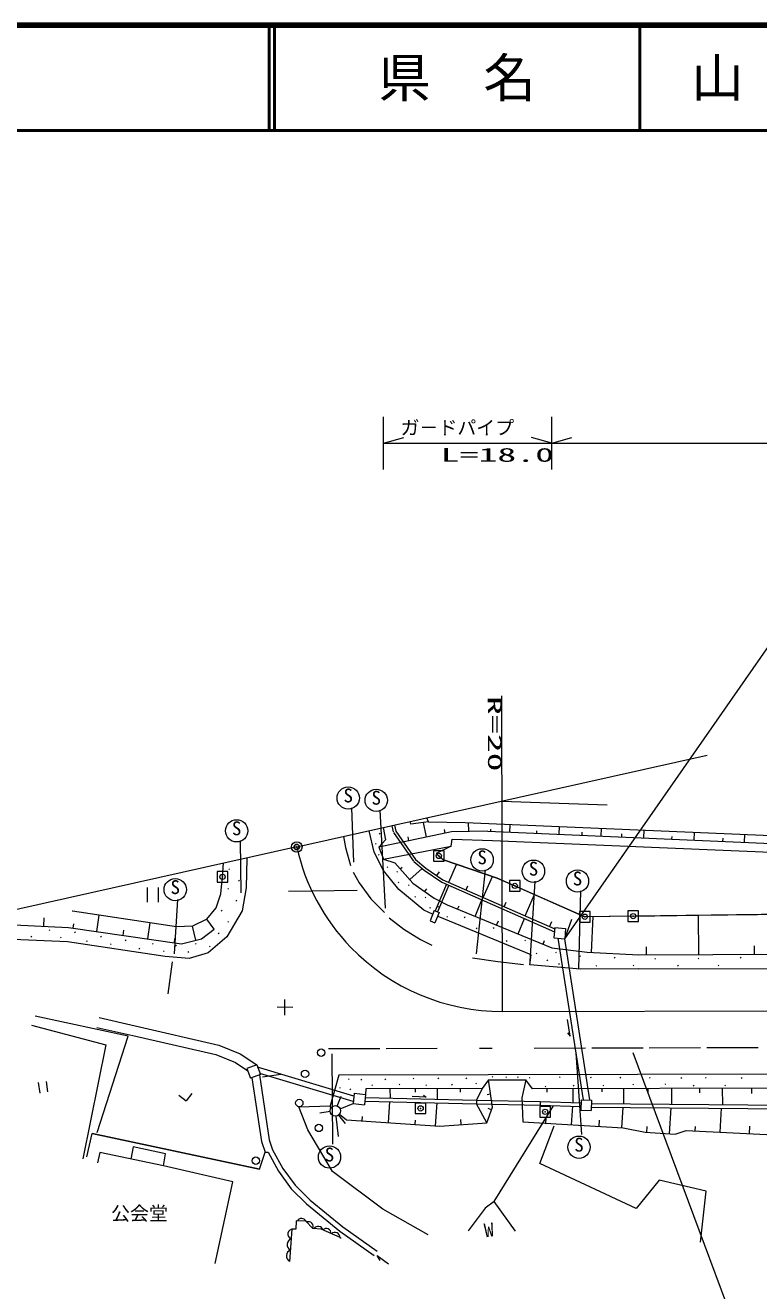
# Model space of a CAD drawing. Units: millimetres, scale not verified. Extents: x 40000 to 680000, y 20000 to 380000.
# Drawn here: x 274558 to 344313, y 259636 to 380000 of the extents above; entities that cross this region are included whole.
import ezdxf
from ezdxf.enums import TextEntityAlignment as Align

# ---------------------------------------------------------------- set-up
doc = ezdxf.new("R2010")
doc.units = ezdxf.units.MM
doc.header["$LTSCALE"] = 1000
doc.header["$PDMODE"] = 32
doc.header["$PDSIZE"] = 500
for name, color, linetype, lineweight in [('M-BGD-RSTR', 7, 'Continuous', 13), ('M-TTL', 2, 'Continuous', 140), ('M-TTL-LINE', 7, 'Continuous', 50)]:
    doc.layers.add(name, color=color, linetype=linetype, lineweight=lineweight)
doc.layers.add('M-OTRS', color=6, linetype='Continuous')
doc.layers.add('M-TTL-TXT', color=7, linetype='Continuous')
doc.styles.add('ＭＳ ゴシック', font='')
doc.styles.get('ＭＳ ゴシック').set_extended_font_data('MS Gothic')

msp = doc.modelspace()

# ---------------------------------------------------------------- linework, layer by layer
at = {"layer": 'M-BGD-RSTR'}
for p, q in [((308626, 337763), (308626, 342763)), ((324624, 337763), (324624, 342763)), ((308626, 340263), (310558, 340780)), ((324624, 340263), (322692, 340780)), ((324624, 340263), (326556, 340780)), ((308626, 340263), (324624, 340263)), ((324624, 340263), (407941, 340263)), ((319945, 286204), (319869, 316204)), ((300376, 301843), (339413, 310565)), ((319894, 306204), (329888, 305855)), ((305792, 300407), (305605, 305575)), ((308802, 296010), (308297, 305347)), ((312915, 304222), (312764, 304610)), ((307748, 301363), (307275, 303384)), ((308601, 303680), (308814, 302527)), ((309415, 303862), (309547, 303298)), ((309659, 303917), (309791, 303355)), ((309791, 303355), (311685, 300644)), ((311226, 304021), (311165, 304253)), ((312915, 304222), (311226, 304021)), ((312726, 302770), (312431, 304165)), ((312915, 304222), (316396, 304176)), ((314502, 303145), (314428, 303494)), ((318548, 303345), (315097, 303271)), ((316396, 304176), (394217, 300884)), ((316731, 303306), (316713, 304162)), ((318548, 303345), (386377, 300383)), ((318838, 303332), (318847, 303545)), ((320634, 303254), (320666, 303995)), ((323210, 303141), (323221, 303381)), ((325321, 303049), (325354, 303797)), ((329319, 302875), (329352, 303628)), ((333387, 302697), (333420, 303456)), ((295098, 297496), (295022, 302445)), ((304813, 302834), (305015, 301806)), ((307853, 302125), (307933, 302185)), ((315097, 303271), (308190, 301810)), ((308814, 302527), (308190, 301810)), ((308217, 303087), (308297, 303148)), ((309586, 303212), (311480, 300501)), ((311047, 302415), (310966, 302798)), ((315059, 301915), (315161, 302579)), ((315161, 302579), (318998, 302455)), ((318998, 302455), (386282, 299658)), ((327521, 302953), (327533, 303236)), ((331288, 302789), (331302, 303101)), ((336060, 302580), (336071, 302846)), ((338163, 302488), (338196, 303254)), ((340910, 302368), (340923, 302674)), ((342963, 302279), (342997, 303050)), ((300376, 301843), (266218, 294211)), ((305015, 301806), (305500, 300075)), ((308636, 299617), (307748, 301363)), ((308138, 301063), (308218, 301123)), ((308190, 301810), (308626, 300698)), ((308626, 300698), (315059, 301915)), ((314395, 301489), (313395, 301489)), ((313395, 301489), (313395, 300489)), ((315059, 301915), (313636, 301212)), ((313636, 301212), (313895, 300989)), ((313895, 300989), (314330, 300615)), ((314395, 300489), (314395, 301489)), ((293313, 299001), (293421, 300289)), ((293907, 299715), (293986, 299775)), ((295619, 300780), (295557, 297963)), ((308626, 300698), (309691, 300338)), ((308970, 299880), (309050, 299941)), ((309691, 300338), (311418, 298410)), ((310218, 299750), (310414, 299925)), ((311124, 298738), (312302, 299793)), ((311523, 300453), (312497, 299626)), ((311685, 300644), (312648, 299825)), ((312648, 299825), (314282, 298720)), ((313395, 300489), (314395, 300489)), ((314330, 300615), (319445, 298876)), ((319445, 298876), (314330, 300615)), ((314828, 298480), (315581, 300190)), ((293813, 299501), (292813, 299501)), ((292813, 299501), (292813, 298501)), ((293156, 297380), (293313, 299001)), ((293813, 298501), (293813, 299501)), ((294841, 298629), (294921, 298689)), ((305753, 299455), (306313, 298417)), ((310094, 297810), (308636, 299617)), ((309894, 299457), (309974, 299518)), ((312497, 299626), (314161, 298500)), ((313700, 299114), (313938, 299465)), ((314282, 298720), (324910, 294042)), ((317462, 291670), (318339, 299668)), ((318118, 297032), (318997, 299028)), ((327772, 295205), (319445, 298876)), ((319445, 298876), (321113, 298140)), ((321613, 298640), (320613, 298640)), ((320613, 298640), (320613, 297640)), ((321613, 297640), (321613, 298640)), ((322591, 290953), (323052, 298601)), ((286153, 297979), (286153, 296579)), ((287203, 297979), (287203, 296579)), ((292722, 296044), (293156, 297380)), ((292813, 298501), (293813, 298501)), ((293816, 297821), (293896, 297881)), ((295557, 297963), (295170, 295769)), ((299583, 297624), (306122, 297743)), ((306313, 298417), (307427, 296916)), ((310016, 298432), (310096, 298492)), ((312458, 295829), (310094, 297810)), ((310993, 298193), (311073, 298254)), ((311418, 298410), (313439, 296979)), ((312564, 297598), (312754, 297866)), ((314626, 298296), (313723, 296220)), ((314855, 298195), (313952, 296120)), ((314161, 298500), (324888, 293779)), ((316477, 297754), (316652, 298152)), ((320613, 297640), (321613, 297640)), ((321113, 298140), (327772, 295205)), ((322095, 295281), (322990, 297313)), ((327203, 290236), (327386, 297673)), ((288747, 291665), (289061, 296859)), ((294596, 296713), (294676, 296774)), ((307427, 296916), (308708, 295599)), ((311603, 297058), (311683, 297119)), ((312575, 296996), (312655, 297056)), ((313042, 296038), (313122, 296098)), ((313439, 296979), (314681, 296329)), ((313723, 296220), (313528, 295771)), ((313723, 296220), (313952, 296120)), ((313952, 296120), (313760, 295677)), ((314681, 296329), (324624, 292259)), ((315680, 295920), (315819, 296257)), ((317346, 295238), (317991, 296814)), ((320105, 296157), (320291, 296579)), ((276325, 294294), (276365, 295114)), ((279056, 295739), (279005, 295742)), ((288942, 294241), (279056, 295739)), ((281362, 293792), (281587, 295355)), ((291823, 294979), (290455, 294323)), ((291823, 294979), (292722, 296044)), ((292526, 294039), (291823, 294979)), ((293197, 295775), (293277, 295835)), ((295170, 295769), (293714, 293283)), ((309172, 295115), (310558, 294014)), ((313281, 295447), (312458, 295829)), ((313452, 295802), (313051, 294804)), ((313452, 295802), (313915, 295614)), ((313915, 295614), (313515, 294618)), ((322684, 291580), (313815, 295236)), ((314645, 295177), (314725, 295237)), ((316306, 295134), (316386, 295194)), ((321431, 293566), (322032, 295036)), ((325859, 293105), (326539, 294986)), ((328272, 295705), (327272, 295705)), ((327272, 295705), (327272, 294705)), ((392108, 296073), (327772, 295205)), ((332372, 295267), (327772, 295205)), ((328272, 294705), (328272, 295705)), ((328408, 291815), (328585, 295216)), ((332872, 295767), (331872, 295767)), ((331872, 295767), (331872, 294767)), ((332372, 295267), (338596, 295351)), ((332872, 294767), (332872, 295767)), ((338596, 295351), (352370, 295537)), ((338612, 291603), (338596, 295351)), ((273487, 294430), (278655, 294182)), ((276821, 293891), (276901, 293951)), ((278655, 294182), (289406, 292635)), ((279113, 294116), (279172, 294528)), ((279245, 293716), (279325, 293776)), ((283868, 293432), (283940, 293934)), ((286206, 293096), (286425, 294622)), ((290455, 294323), (288942, 294241)), ((290789, 292979), (290455, 294323)), ((291321, 293111), (292526, 294039)), ((293818, 294685), (293898, 294745)), ((310558, 294014), (312133, 293033)), ((313051, 294804), (313515, 294618)), ((317447, 294087), (317527, 294147)), ((319063, 294133), (319143, 294194)), ((319387, 294403), (319555, 294812)), ((324418, 294259), (324634, 294749)), ((324923, 294190), (324837, 293193)), ((324923, 294190), (325945, 294101)), ((325945, 294101), (325859, 293105)), ((327272, 294705), (328272, 294705)), ((331872, 294767), (332872, 294767)), ((278570, 292805), (268511, 293247)), ((275085, 293304), (275164, 293364)), ((277903, 293207), (277983, 293267)), ((287866, 291427), (278570, 292805)), ((280384, 292869), (280463, 292929)), ((281719, 293309), (281798, 293369)), ((282657, 292554), (282737, 292614)), ((284066, 292953), (284145, 293013)), ((286653, 292601), (286733, 292662)), ((288736, 292732), (288795, 293143)), ((288850, 292442), (288930, 292502)), ((289406, 292635), (291321, 293111)), ((290736, 292605), (290816, 292665)), ((293714, 293283), (291952, 291787)), ((292907, 293618), (292987, 293678)), ((312133, 293033), (313236, 292501)), ((320298, 292874), (320377, 292935)), ((322058, 292925), (322137, 292985)), ((323805, 292594), (323944, 292932)), ((324837, 293193), (325859, 293105)), ((325224, 293160), (327614, 277790)), ((325840, 293107), (328223, 277776)), ((285367, 292157), (285447, 292217)), ((287692, 291889), (287771, 291949)), ((290132, 291237), (287866, 291427)), ((290029, 291833), (290109, 291893)), ((291952, 291787), (290132, 291237)), ((292064, 292339), (292144, 292400)), ((317103, 291300), (319499, 290960)), ((322542, 290623), (322684, 291580)), ((323146, 291679), (323226, 291739)), ((324624, 292259), (327990, 291837)), ((325010, 291792), (325090, 291852)), ((327295, 291433), (327375, 291493)), ((327990, 291837), (332924, 291580)), ((330578, 291298), (330657, 291359)), ((332924, 291580), (403438, 291871)), ((333642, 291583), (333639, 292356)), ((342558, 291308), (342638, 291368)), ((343927, 291625), (343924, 292438)), ((288133, 287881), (288555, 290910)), ((319499, 290960), (321929, 290677)), ((327380, 290221), (322542, 290623)), ((324165, 291049), (324244, 291109)), ((325273, 290704), (325352, 290764)), ((332924, 290237), (327380, 290221)), ((328851, 290521), (328931, 290581)), ((332365, 290537), (332445, 290598)), ((332924, 290237), (408063, 290485)), ((334430, 291176), (334510, 291237)), ((336605, 290535), (336685, 290595)), ((338547, 291207), (338627, 291268)), ((340457, 290529), (340537, 290589)), ((299994, 286573), (298501, 286608)), ((299236, 285852), (299233, 287338)), ((284355, 283860), (275505, 285749)), ((281578, 285609), (285013, 284824)), ((319945, 286204), (392874, 286387)), ((326376, 283852), (326117, 285430)), ((275135, 284897), (282205, 283008)), ((281366, 284683), (284801, 283897)), ((285013, 284824), (292953, 283004)), ((326130, 284163), (326376, 283852)), ((282205, 283008), (280030, 272191)), ((281403, 274695), (284355, 283860)), ((284801, 283897), (292665, 282095)), ((292953, 283004), (294982, 282171)), ((292665, 282095), (294536, 281327)), ((294982, 282171), (296571, 281128)), ((303409, 282668), (308263, 282669)), ((303728, 282179), (303767, 273558)), ((308870, 282672), (313743, 282697)), ((317748, 282694), (318972, 282693)), ((322953, 282719), (327830, 282734)), ((326917, 282271), (327473, 274496)), ((328430, 282736), (333310, 282747)), ((343281, 253021), (332359, 282247)), ((333910, 282749), (338790, 282760)), ((339390, 282762), (344270, 282773)), ((294536, 281327), (295718, 280552)), ((296571, 281128), (295633, 280781)), ((295633, 280781), (295979, 279847)), ((296571, 281128), (296917, 280194)), ((305805, 278147), (296657, 280894)), ((275788, 279427), (275925, 278436)), ((276531, 279529), (276668, 278539)), ((296917, 280194), (295979, 279847)), ((296110, 279895), (297028, 273813)), ((296829, 280161), (297760, 273992)), ((305751, 277642), (296875, 280307)), ((297132, 279965), (298878, 280222)), ((304374, 280124), (303546, 277213)), ((403701, 280375), (304374, 280124)), ((305296, 279717), (305376, 279777)), ((306477, 279688), (306557, 279748)), ((308761, 279725), (308841, 279786)), ((310117, 279207), (310196, 279267)), ((311447, 279797), (311527, 279858)), ((313797, 279823), (313877, 279883)), ((315102, 279212), (315181, 279272)), ((316474, 279808), (316554, 279868)), ((317398, 279315), (317478, 279376)), ((318614, 279701), (317999, 278869)), ((318614, 279701), (322166, 279681)), ((318995, 277091), (318614, 279701)), ((318960, 279961), (319040, 280021)), ((320247, 279906), (320327, 279966)), ((321384, 279934), (321464, 279994)), ((322166, 279681), (321781, 277990)), ((322795, 278822), (322166, 279681)), ((322507, 279868), (322586, 279929)), ((325365, 279919), (325444, 279980)), ((328323, 279901), (328403, 279961)), ((331121, 279881), (331200, 279941)), ((332338, 279206), (332418, 279267)), ((333919, 279861), (333999, 279921)), ((335406, 279266), (335486, 279326)), ((336911, 279860), (336991, 279920)), ((339243, 279859), (339323, 279920)), ((342646, 279865), (342726, 279925)), ((289163, 278221), (289867, 277688)), ((290401, 278392), (289867, 277688)), ((304235, 277200), (304612, 278127)), ((304465, 278917), (304545, 278977)), ((305427, 278772), (305506, 278832)), ((305835, 278427), (305729, 277433)), ((305835, 278427), (306921, 278312)), ((306921, 278312), (306816, 277318)), ((306943, 278835), (306921, 278312)), ((317999, 278869), (306943, 278835)), ((307512, 279167), (307591, 279228)), ((309243, 278842), (309246, 277963)), ((312677, 278033), (311364, 278119)), ((311625, 278849), (311626, 278523)), ((312428, 278238), (312677, 278033)), ((312649, 279151), (312729, 279211)), ((313723, 278856), (313726, 277847)), ((315925, 278863), (315927, 278532)), ((317999, 278869), (317467, 277749)), ((318817, 278314), (318488, 278266)), ((403437, 279034), (322795, 278822)), ((324000, 279027), (324080, 279088)), ((324148, 278825), (324149, 278528)), ((326622, 278832), (326625, 277535)), ((326678, 279123), (326757, 279183)), ((329393, 278839), (329394, 278536)), ((329519, 279139), (329599, 279199)), ((331458, 278844), (331462, 277424)), ((333774, 278850), (333775, 278477)), ((336008, 278856), (336012, 277380)), ((338096, 279111), (338176, 279171)), ((338676, 278863), (338677, 278464)), ((340852, 278869), (340856, 277334)), ((341078, 279121), (341157, 279181)), ((343642, 278876), (343644, 278391)), ((300585, 277115), (303546, 277213)), ((301442, 274926), (300585, 277115)), ((303546, 277213), (303584, 276912)), ((304509, 276928), (305729, 277433)), ((305729, 277433), (306816, 277318)), ((306854, 277675), (317457, 277400)), ((306891, 278024), (317467, 277749)), ((309088, 275624), (309222, 277614)), ((312654, 277475), (311654, 277475)), ((311654, 277475), (311654, 276475)), ((312654, 276475), (312654, 277475)), ((313570, 275321), (313717, 277497)), ((317467, 277749), (317459, 277400)), ((317459, 277400), (323514, 277272)), ((318471, 275597), (317459, 277400)), ((317467, 277749), (323521, 277622)), ((318471, 275597), (318995, 277091)), ((318907, 276838), (318573, 276955)), ((319162, 268114), (324805, 277207)), ((321781, 277990), (321891, 275711)), ((323511, 277272), (327407, 277163)), ((324511, 277149), (323511, 277149)), ((323511, 277149), (323511, 276149)), ((323521, 277622), (323514, 277272)), ((323521, 277622), (327415, 277513)), ((324511, 276149), (324511, 277149)), ((326519, 275424), (326628, 277185)), ((327421, 277795), (327398, 276795)), ((327421, 277795), (328405, 277771)), ((328405, 277771), (328381, 276772)), ((328389, 277103), (350028, 276895)), ((328397, 277453), (350057, 277245)), ((331301, 275127), (331422, 277074)), ((335840, 274556), (335996, 277030)), ((340659, 274708), (340774, 276984)), ((303552, 276669), (302561, 276532)), ((304098, 276240), (304301, 274288)), ((304354, 276342), (304968, 275553)), ((304436, 276424), (305095, 275894)), ((305095, 275894), (313972, 275293)), ((306604, 275792), (306633, 276214)), ((311647, 275451), (311676, 275871)), ((311654, 276475), (312654, 276475)), ((316004, 275430), (315971, 275910)), ((321891, 275711), (331411, 275120)), ((323511, 276149), (324511, 276149)), ((324060, 275577), (324090, 276054)), ((327398, 276795), (328381, 276772)), ((329135, 275262), (329172, 275843)), ((280420, 272363), (280906, 274596)), ((280906, 274596), (296838, 271205)), ((296838, 271205), (280906, 274596)), ((303769, 270962), (301442, 274926)), ((313972, 275293), (318471, 275597)), ((323505, 271733), (324865, 275326)), ((331411, 275120), (333512, 274703)), ((333512, 274703), (336380, 274521)), ((333683, 274692), (333718, 275249)), ((336380, 274521), (337419, 274873)), ((337419, 274873), (348014, 274335)), ((338285, 274829), (338306, 275261)), ((343443, 274567), (343480, 275294)), ((284803, 273311), (284595, 272160)), ((287883, 272642), (284803, 273311)), ((297028, 273813), (297374, 272800)), ((297760, 273992), (298084, 273042)), ((281642, 272782), (281436, 271803)), ((287698, 271508), (281642, 272782)), ((287698, 271508), (287883, 272642)), ((296838, 271205), (297374, 272800)), ((297374, 272800), (297646, 272801)), ((297646, 272801), (298645, 270990)), ((298084, 273042), (299067, 271259)), ((294303, 269998), (287698, 271508)), ((298645, 270990), (299848, 269334)), ((299067, 271259), (300228, 269661)), ((308569, 267392), (303769, 270962)), ((332670, 267453), (323505, 271733)), ((292629, 262231), (294303, 269998)), ((300228, 269661), (301650, 268260)), ((334837, 270134), (332670, 267453)), ((339328, 269096), (334837, 270134)), ((299848, 269334), (301315, 267888)), ((338785, 264249), (339328, 269096)), ((301315, 267888), (304467, 265309)), ((301650, 268260), (304770, 265706)), ((312880, 264949), (308569, 267392)), ((318310, 267486), (316692, 265324)), ((319162, 268114), (318310, 267486)), ((321175, 265306), (319162, 268114)), ((300332, 266265), (300275, 265477)), ((301236, 266260), (300332, 266265)), ((301921, 265542), (301236, 266260)), ((299899, 265491), (299690, 262409)), ((300275, 265477), (299899, 265491)), ((302705, 265480), (301921, 265542)), ((304495, 264687), (302705, 265480)), ((304467, 265309), (307738, 262980)), ((304770, 265706), (308028, 263388)), ((304495, 264687), (304613, 264635)), ((308321, 262496), (308016, 262985)), ((308016, 262985), (309093, 262182))]:
    msp.add_line(p, q, dxfattribs=at)
for points in [[(325859, 293105), (346478, 322694), (361478, 322694)], [(281403, 274695), (284355, 283860), (275505, 285749)]]:
    msp.add_lwpolyline(points, dxfattribs=at)
for centre, radius in [((305272, 306499), 1061), ((307937, 306284), 1061), ((294660, 303379), 1061), ((300376, 301843), 500), ((318007, 300616), 1061), ((322893, 299537), 1061), ((288819, 297784), 1061), ((327079, 298604), 1061), ((302697, 282278), 350), ((301165, 280257), 350), ((300618, 277490), 350), ((304047, 276737), 500), ((302473, 275114), 350), ((303491, 272347), 1061), ((327224, 273285), 1061), ((296490, 272003), 350)]:
    msp.add_circle(centre, radius, dxfattribs=at)
for centre, radius, start, end in [((319894, 306204), 20000, 192.59473, 224.07271), ((319894, 306204), 20000, 224.07271, 270.14375), ((300841, 266051), 456, 24.13234, 152.06383), ((301486, 265740), 462, 336.29528, 111.00031), ((299983, 265029), 459, 85.12951, 251.55149), ((302416, 265281), 477, 14.91817, 147.83016), ((303191, 265098), 448, 355.9773, 136.23985), ((304008, 264699), 490, 358.44503, 133.77212), ((300059, 264026), 594, 112.02787, 240.2222), ((299986, 262942), 594, 112.02787, 240.2222)]:
    msp.add_arc(centre, radius, start, end, dxfattribs=at)
for p in [(313895, 300989), (293313, 299001), (321113, 298140), (327772, 295205), (332372, 295267), (312154, 276975), (324011, 276649)]:
    msp.add_point(p, dxfattribs=at)
at = {"layer": 'M-OTRS'}
msp.add_point((300376, 301843), dxfattribs=at)
at = {"layer": 'M-TTL'}
msp.add_line((680000, 380000), (40000, 380000), dxfattribs=at)
at = {"layer": 'M-TTL-LINE'}
for p, q in [((297750, 380000), (297750, 370000)), ((298250, 380000), (298250, 370000)), ((333000, 380000), (333000, 370000)), ((40000, 370000), (680000, 370000))]:
    msp.add_line(p, q, dxfattribs=at)

# ---------------------------------------------------------------- texts
at = {"layer": 'M-BGD-RSTR', "style": 'ＭＳ ゴシック'}
for s, p in [('ガ－ドパイプ', (310249, 340673)), ('公会堂', (282719, 265929))]:
    msp.add_text(s, height=1320, dxfattribs=at).set_placement(p, align=Align.BOTTOM_LEFT)
at = {"layer": 'M-BGD-RSTR', "style": 'ＭＳ ゴシック', "width": 2}
msp.add_text('L=18.0', height=1320, dxfattribs=at).set_placement((314071, 339801), align=Align.TOP_LEFT)
msp.add_text('R=20', height=1320, rotation=270.144, dxfattribs=at).set_placement((319869, 316204), align=Align.TOP_LEFT)
at = {"layer": 'M-BGD-RSTR', "style": 'ＭＳ ゴシック'}
for p in [(304822, 307399), (307487, 307184), (294210, 304279), (317557, 301516), (322443, 300437), (288369, 298684), (326629, 299504), (303041, 273247), (326774, 274185)]:
    msp.add_text('S', height=1320, dxfattribs=at).set_placement(p, align=Align.TOP_LEFT)
msp.add_text('W', height=1320, rotation=7.875, dxfattribs=at).set_placement((318354, 264311), align=Align.BOTTOM_LEFT)
at = {"layer": 'M-TTL-TXT', "style": 'ＭＳ ゴシック'}
for s, p in [('県\u3000名', (315625, 375000)), ('山\u3000口\u3000県', (350375, 375000))]:
    msp.add_text(s, height=3666, dxfattribs=at).set_placement(p, align=Align.MIDDLE_CENTER)

doc.saveas('drawing.dxf')
